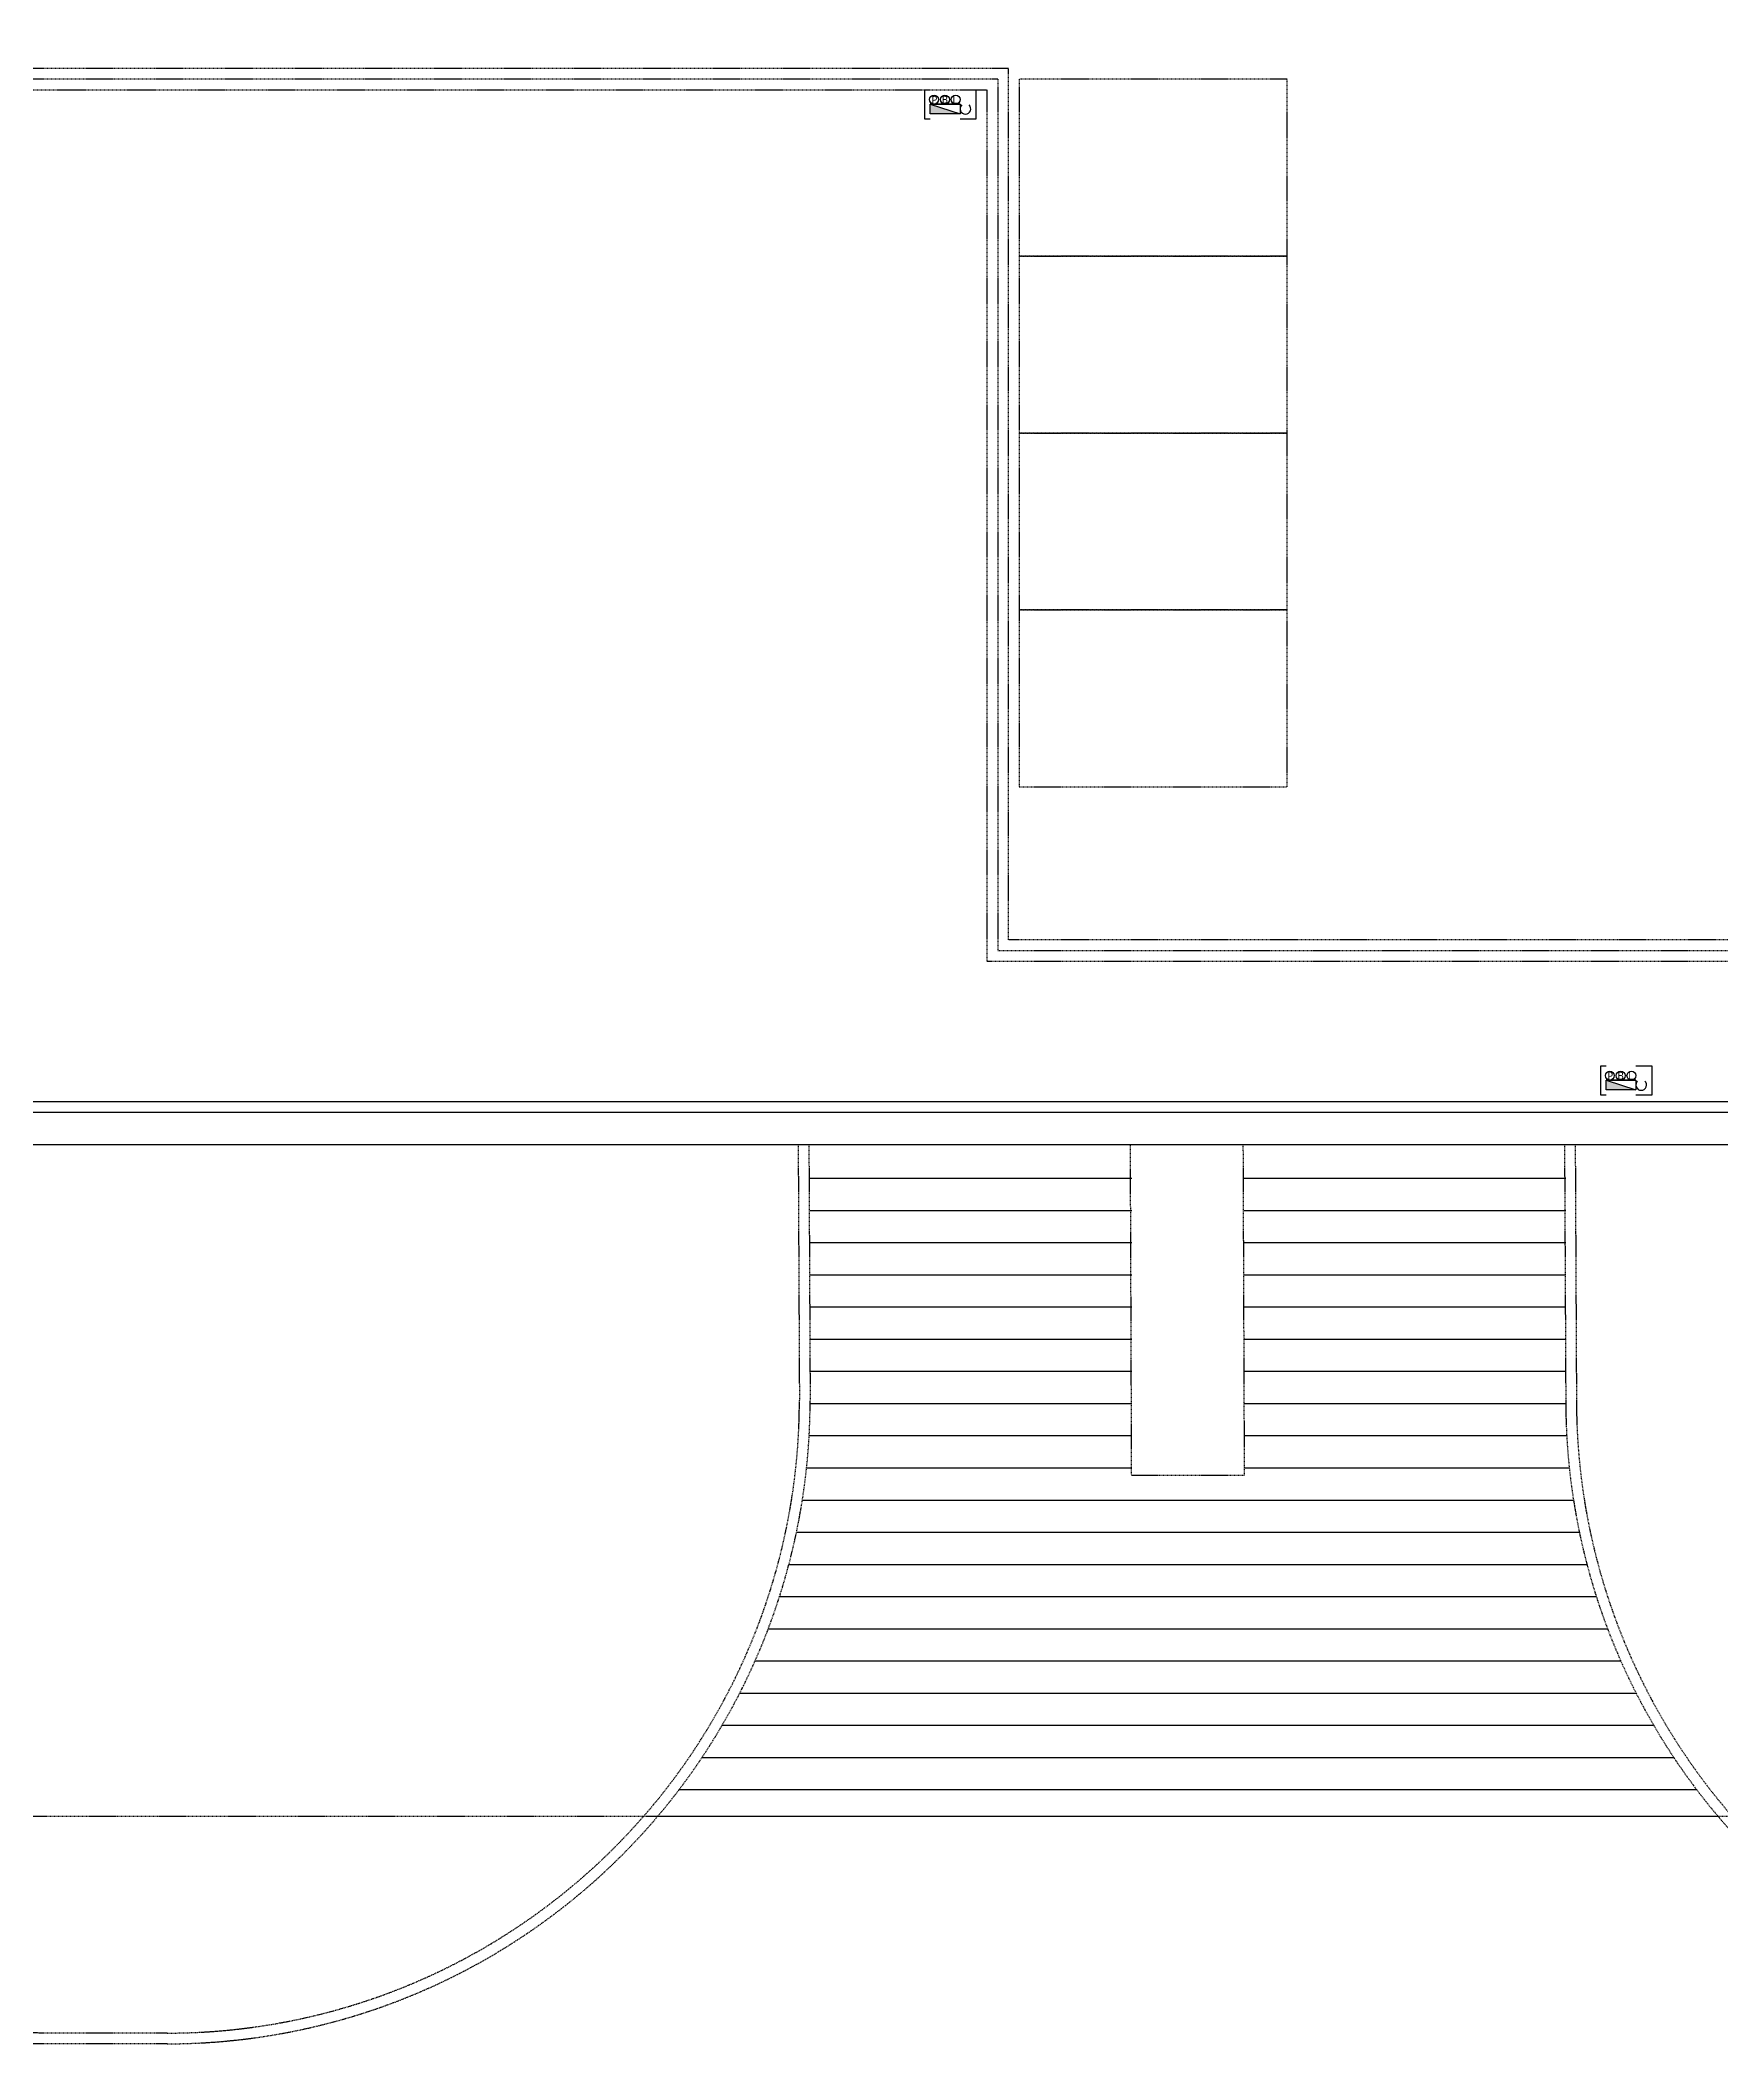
# Model space of a CAD drawing. Header units: millimetres. Extents: x 367092 to 767578, y 396038 to 811791.
# Drawn here: x 558187 to 560061, y 590743 to 592975 of the extents above; entities that cross this region are included whole.
import ezdxf
from ezdxf.enums import TextEntityAlignment as Align

# ---------------------------------------------------------------- set-up
doc = ezdxf.new("R2010")
doc.units = ezdxf.units.MM
doc.header["$LTSCALE"] = 100
doc.header["$MEASUREMENT"] = 0
for name, pattern in [('-HID', [2.5, 1.5, -1]), ('HIDDEN', [9.525, 6.35, -3.175]), ('HIDDEN2', [0.1875, 0.125, -0.0625])]:
    doc.linetypes.add(name, pattern=pattern)
doc.layers.get('0').update_dxf_attribs({"linetype": 'CONTINUOUS'})
for name, color, linetype in [('ELE2', 3, 'CONTINUOUS'), ('ELE9', 9, 'CONTINUOUS'), ('IHC', 3, 'CONTINUOUS'), ('LAND-2', 4, 'CONTINUOUS'), ('LAND-3', 9, 'CONTINUOUS'), ('polesign', 7, 'HIDDEN2'), ('트렌치', 9, 'CONTINUOUS')]:
    doc.layers.add(name, color=color, linetype=linetype)
doc.styles.add('MAP_맑은고딕', font='malgun_0.ttf')

# ---------------------------------------------------------------- blocks, each defined once
blk = doc.blocks.new('소화전(H)')
at = {"layer": 'IHC'}
h = blk.add_hatch(color=3, dxfattribs=at)
h.dxf.hatch_style = 1
h.paths.add_polyline_path([(-2.78, 0), (2.78, -1.8), (2.78, 0)])
at = {"linetype": 'HIDDEN', "ltscale": 0.2}
for points in [[(-2.78, -4.44), (-5.75, -4.44), (-5.75, 1), (-2.78, 1)], [(2.78, 1), (3.78, 1), (3.78, -4.44), (2.78, -4.44)]]:
    blk.add_lwpolyline(points, dxfattribs=at)
at = {"layer": 'IHC', "color": 3}
for p, q in [((2.78, -1.8), (-2.78, 0)), ((-2.78, -1.8), (2.78, -1.8))]:
    blk.add_line(p, q, dxfattribs=at)
blk.add_lwpolyline([(2.78, -1.8), (-2.78, -1.8), (-2.78, 0), (2.78, 0)], close=True, dxfattribs=at)
for centre in [(-1.95, -2.63), (0.05, -2.63), (2.08, -2.63)]:
    blk.add_circle(centre, 0.83, dxfattribs=at)
blk.add_arc((-3.78, -0.9), 1, 313.176, 226.824, dxfattribs=at)
at = {"layer": 'IHC', "color": 2, "style": 'MAP_맑은고딕'}
for s, p in [('L', (-1.84, -2.62)), ('B', (0.06, -2.62)), ('P', (2, -2.58))]:
    blk.add_text(s, height=1.38, rotation=180, dxfattribs=at).set_placement(p, align=Align.MIDDLE_CENTER)
blk = doc.blocks.new('A$C5041cb64')
at = {"xscale": 100, "yscale": 100, "zscale": 100, "rotation": 179.9999999999999}
for p in [(-340538, 86177), (-327927, 67972)]:
    blk.add_blockref('소화전(H)', p, dxfattribs=at)
blk = doc.blocks.new('A$Cc858e627')
at = {"layer": 'ELE9', "ltscale": 0.1}
for points in [[(-169381, -88792), (-163381, -88792)], [(-161281, -88792), (-155281, -88792)], [(-169381, -89392), (-163381, -89392)], [(-161281, -89392), (-155281, -89392)], [(-169381, -89992), (-163381, -89992)], [(-161281, -89992), (-155281, -89992)], [(-169381, -90592), (-163381, -90592)], [(-161281, -90592), (-155281, -90592)], [(-169381, -91192), (-163381, -91192)], [(-161281, -91192), (-155281, -91192)], [(-169381, -91792), (-163381, -91792)], [(-161281, -91792), (-155281, -91792)], [(-169381, -92392), (-163381, -92392)], [(-161281, -92392), (-155281, -92392)], [(-169382, -92992), (-163381, -92992)], [(-161281, -92992), (-155281, -92992)], [(-169399, -93592), (-163381, -93592)], [(-161281, -93592), (-155264, -93592)], [(-169447, -94192), (-163381, -94192)], [(-161281, -94192), (-155216, -94192)], [(-169526, -94792), (-155137, -94792)], [(-169635, -95392), (-155028, -95392)], [(-169777, -95992), (-154886, -95992)], [(-169952, -96592), (-154712, -96592)], [(-170161, -97192), (-154502, -97192)], [(-170408, -97792), (-154256, -97792)], [(-170693, -98392), (-153971, -98392)], [(-171021, -98992), (-153643, -98992)], [(-171396, -99592), (-153268, -99592)], [(-171823, -100192), (-152841, -100192)], [(-172221, -100687), (-152444, -100687)]]:
    blk.add_lwpolyline(points, dxfattribs=at)
blk = doc.blocks.new('sdafewf')
at = {"layer": 'ELE2', "color": 253, "ltscale": 0.1}
for points in [[(225851, 28108), (62726, 28108), (62726, 117883)], [(225851, 28708), (63326, 28708), (63326, 117883), (62726, 117883)]]:
    blk.add_lwpolyline(points, dxfattribs=at)
at = {"layer": 'ELE9', "color": 253, "linetype": '-HID', "ltscale": 0.1}
for points in [[(208251, 44683), (208251, 47983), (203251, 47983), (203251, 44683)], [(208251, 41383), (208251, 44683), (203251, 44683), (203251, 41383)], [(208251, 38083), (208251, 41383), (203251, 41383), (203251, 38083)], [(208251, 34783), (208251, 38083), (203251, 38083), (203251, 34783)]]:
    blk.add_lwpolyline(points, close=True, dxfattribs=at)
at = {"layer": 'LAND-2', "color": 253, "linetype": '-HID', "ltscale": 0.1}
for points in [[(63651, 47783), (202651, 47783), (202651, 31533), (223851, 31533), (223851, 47783), (236651, 47783), (236651, 90483), (235376, 90483)], [(202851, 47983), (202851, 31733), (223651, 31733), (223651, 47983), (236451, 47983), (236451, 90283), (235376, 90283)], [(202851, 47983), (63651, 47983)]]:
    blk.add_lwpolyline(points, dxfattribs=at)
at = {"layer": 'LAND-3', "color": 253, "linetype": '-HID', "ltscale": 0.1}
for points in [[(39267, 15588), (247787, 15588), (247801, 138133), (144908, 138123), (51695, 138167)], [(207428, 28108), (207451, 21937), (205351, 21937), (205328, 28108)]]:
    blk.add_lwpolyline(points, dxfattribs=at)
for points in [[(199328, 28108), (199351, 23339, -0.414214), (187351, 11339), (42774, 11440)], [(199128, 28108), (199151, 23339, -0.414214), (187351, 11539), (42774, 11640)], [(213428, 28108), (213451, 23337, 0.414214), (225451, 11337), (247787, 11337)], [(213628, 28108), (213651, 23337, 0.414214), (225451, 11537), (247787, 11537)]]:
    blk.add_lwpolyline(points, format="xyb", dxfattribs=at)
at = {"layer": '트렌치', "color": 253, "ltscale": 0.1}
blk.add_lwpolyline([(228551, 126883), (228551, 122883), (231651, 122883), (231651, 121083), (239276, 121083), (239276, 41333), (231651, 41333), (231651, 39533), (228551, 39533), (228551, 35733), (225651, 35733), (225651, 28908), (63526, 28908), (63526, 117683)], dxfattribs=at)
at = {"layer": '트렌치', "color": 253, "linetype": '-HID', "ltscale": 0.1}
blk.add_lwpolyline([(234726, 90083), (236251, 90083), (236251, 48183), (223451, 48183), (223451, 31933), (203051, 31933), (203051, 48183), (63651, 48183)], dxfattribs=at)
at = {"color": 253, "linetype": '-HID', "ltscale": 0.1}
for name, p in [('A$C5041cb64', (542409, -38838)), ('A$Cc858e627', (368733, 116274))]:
    blk.add_blockref(name, p, dxfattribs=at)

msp = doc.modelspace()

# ---------------------------------------------------------------- block references
at = {"layer": 'polesign', "xscale": 0.05973333333333333, "yscale": 0.05973333333333333, "zscale": 0.05973333333333333}
msp.add_blockref('sdafewf', (547137.7, 590065.5), dxfattribs=at)

doc.saveas('drawing.dxf')
